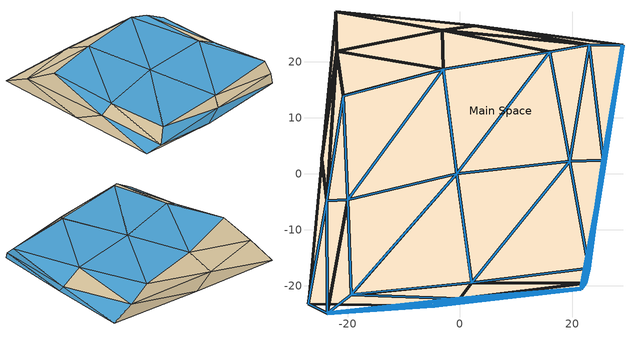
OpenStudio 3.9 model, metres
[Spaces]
Main Space
 floor ground (M16_300mm_heavyweight_concrete): -22.15,28.94 -2.85,1.88 -24.7,2.7 z0; -2.85,1.88 21.64,-20.54 -4.63,-23.57 z0; -24.7,2.7 -4.63,-23.57 -27.13,-23.19 z0; -2.85,1.88 -4.63,-23.57 -24.7,2.7 z0; 29.1,22.94 25.65,1.1 2.63,26.41 z0; 25.65,1.1 21.64,-20.54 -2.85,1.88 z0; 2.63,26.41 -2.85,1.88 -22.15,28.94 z0; 25.65,1.1 -2.85,1.88 2.63,26.41 z0
 wall outside (I02_50_mm_insulation_board): -19.39,-21.53,3.98 -20.06,-4.6,4.9 -23.67,-24.87,1.69; -20.06,-4.6,4.9 -23.77,-4.79,3.04 -23.67,-24.87,1.69; -4.63,-23.57,0 -23.67,-24.87,1.69 -27.13,-23.19,0; 22.96,-16.84,4.31 2.06,-19.47,3.82 22.33,-19.5,2.08; 2.06,-19.47,3.82 -19.39,-21.53,3.98 -0.04,-22.32,2.14; 22.33,-19.5,2.08 -0.04,-22.32,2.14 21.64,-20.54,0; 2.06,-19.47,3.82 -0.04,-22.32,2.14 22.33,-19.5,2.08; -20.86,13.91,7.02 -2.95,18.68,5.97 -21.97,21.86,3.12; -2.95,18.68,5.97 16.05,21.77,5.58 -3.18,25.68,2.93; -21.97,21.86,3.12 -3.18,25.68,2.93 -22.15,28.94,0; -2.95,18.68,5.97 -3.18,25.68,2.93 -21.97,21.86,3.12; 19.6,2.26,4.67 25.55,2.44,1.63 23.1,23.07,3.05
 wall outside (generic_window_frame): -20.06,-4.6,4.9 -20.86,13.91,7.02 -23.77,-4.79,3.04; -23.67,-24.87,1.69 -23.77,-4.79,3.04 -27.13,-23.19,0; 21.64,-20.54,0 -0.04,-22.32,2.14 -4.63,-23.57,0; -0.04,-22.32,2.14 -19.39,-21.53,3.98 -23.67,-24.87,1.69; -0.04,-22.32,2.14 -23.67,-24.87,1.69 -4.63,-23.57,0; -19.39,-21.53,3.98 -0.56,0.06,5.12 -20.06,-4.6,4.9; -0.56,0.06,5.12 16.05,21.77,5.58 -2.95,18.68,5.97; -20.06,-4.6,4.9 -2.95,18.68,5.97 -20.86,13.91,7.02; -0.56,0.06,5.12 -2.95,18.68,5.97 -20.06,-4.6,4.9; 22.96,-16.84,4.31 19.6,2.26,4.67 2.06,-19.47,3.82; 19.6,2.26,4.67 16.05,21.77,5.58 -0.56,0.06,5.12; 2.06,-19.47,3.82 -0.56,0.06,5.12 -19.39,-21.53,3.98; 19.6,2.26,4.67 -0.56,0.06,5.12 2.06,-19.47,3.82; 29.1,22.94,0 25.55,2.44,1.63 25.65,1.1,0; 25.55,2.44,1.63 22.96,-16.84,4.31 22.33,-19.5,2.08; 25.65,1.1,0 22.33,-19.5,2.08 21.64,-20.54,0; 25.55,2.44,1.63 22.33,-19.5,2.08 25.65,1.1,0; 16.05,21.77,5.58 19.6,2.26,4.67 23.1,23.07,3.05; 19.6,2.26,4.67 22.96,-16.84,4.31 25.55,2.44,1.63; 23.1,23.07,3.05 25.55,2.44,1.63 29.1,22.94,0
 wall outside (M08_200mm_lightweight_concrete_block_filled): -27.13,-23.19,0 -23.77,-4.79,3.04 -24.7,2.7,0; -23.77,-4.79,3.04 -20.86,13.91,7.02 -21.97,21.86,3.12; -24.7,2.7,0 -21.97,21.86,3.12 -22.15,28.94,0; -23.77,-4.79,3.04 -21.97,21.86,3.12 -24.7,2.7,0; -22.15,28.94,0 -3.18,25.68,2.93 2.63,26.41,0; -3.18,25.68,2.93 16.05,21.77,5.58 23.1,23.07,3.05; 2.63,26.41,0 23.1,23.07,3.05 29.1,22.94,0; -3.18,25.68,2.93 23.1,23.07,3.05 2.63,26.41,0
 window (clear_6mm): 21.63,-20.54,0 -0.03,-22.32,2.14 -4.62,-23.57,0; -0.05,-22.32,2.14 -23.66,-24.87,1.69 -4.64,-23.57,0
 window (low_iron_3mm): 29.1,22.93,0 25.55,2.45,1.63 25.66,1.11,0; 25.55,2.43,1.63 22.96,-16.83,4.3 22.33,-19.49,2.08; 25.65,1.09,0 22.33,-19.49,2.08 21.64,-20.53,0; 25.55,2.43,1.63 22.33,-19.49,2.08 25.65,1.09,0
 skylight (clear_6mm): -20.07,-4.59,4.9 -20.86,13.9,7.01 -23.76,-4.78,3.04; -23.67,-24.86,1.69 -23.77,-4.8,3.04 -27.13,-23.18,0; -0.05,-22.32,2.14 -19.38,-21.53,3.98 -23.66,-24.86,1.7; 16.05,21.76,5.58 19.6,2.27,4.67 23.1,23.07,3.05; 19.6,2.25,4.66 22.96,-16.83,4.3 25.55,2.43,1.63; 23.1,23.06,3.05 25.55,2.45,1.63 29.1,22.93,0
 skylight (low_iron_3mm): -19.38,-21.52,3.98 -0.57,0.05,5.12 -20.06,-4.6,4.9; -0.55,0.07,5.12 16.04,21.76,5.58 -2.94,18.67,5.97; -20.06,-4.59,4.9 -2.96,18.67,5.97 -20.85,13.91,7.01; -0.57,0.06,5.12 -2.95,18.67,5.97 -20.06,-4.59,4.9; 22.95,-16.84,4.31 19.6,2.25,4.66 2.07,-19.47,3.82; 19.59,2.26,4.67 16.04,21.76,5.58 -0.55,0.06,5.12; 2.05,-19.46,3.82 -0.56,0.05,5.12 -19.38,-21.52,3.98; 19.59,2.25,4.67 -0.55,0.05,5.12 2.06,-19.46,3.82
[Site:GroundTemperature:BuildingSurface]

[Construction]
M08_200mm_lightweight_concrete_block_filled: M08_200mm_lightweight_concrete_block_filled
generic_window_frame: generic_window_frame
clear_6mm: clear_6mm
low_iron_3mm: low_iron_3mm
M16_300mm_heavyweight_concrete: M16_300mm_heavyweight_concrete
I02_50_mm_insulation_board: I02_50_mm_insulation_board
[Material] Thermal Absorptance=0.9; Solar Absorptance=0.7; Visible Absorptance=0.7
Name | Roughness | Thickness {m} | Conductivity {W/m-K} | Density {kg/m3} | Specific Heat {J/kg-K}
M08_200mm_lightweight_concrete_block_filled | MediumRough | 0.2032 | 0.26 | 464 | 880
generic_window_frame | MediumSmooth | 0.1 | 0.17 | 700 | 1000
M16_300mm_heavyweight_concrete | MediumRough | 0.3048 | 1.95 | 2240 | 900
I02_50_mm_insulation_board | MediumRough | 0.0508 | 0.03 | 43 | 1210
[WindowMaterial:Glazing] Optical Data Type=SpectralAverage; Infrared Transmittance at Normal Incidence=0; Front Side Infrared Hemispherical Emissivity=0.84; Back Side Infrared Hemispherical Emissivity=0.84; Conductivity {W/m-K}=0.9
Name | Thickness {m} | Solar Transmittance at Normal Incidence | Front Side Solar Reflectance at Normal Incidence | Back Side Solar Reflectance at Normal Incidence | Visible Transmittance at Normal Incidence | Front Side Visible Reflectance at Normal Incidence | Back Side Visible Reflectance at Normal Incidence
clear_6mm | 0.006 | 0.775 | 0.071 | 0.071 | 0.881 | 0.08 | 0.08
low_iron_3mm | 0.003 | 0.899 | 0.079 | 0.079 | 0.913 | 0.082 | 0.082
[Space]
Main Space: Thermal Zone=Main Zone
[ThermalZone]
Main Zone: Primary Daylighting Control=Daylighting Control; Illuminance Map=Floor Illuminance Map; Thermostat=Thermostat Setpoint Dual Setpoint 1; Use Ideal Air Loads=No
[Sizing:Zone]
Main Zone: Zone Cooling Design Supply Air Temperature Input Method=SupplyAirTemperature; Zone Cooling Design Supply Air Temperature {C}=14; Zone Cooling Design Supply Air Temperature Difference {deltaC}=11.11; Zone Heating Design Supply Air Temperature Input Method=SupplyAirTemperature; Zone Heating Design Supply Air Temperature {C}=40; Zone Heating Design Supply Air Temperature Difference {deltaC}=11.11; Zone Cooling Design Supply Air Humidity Ratio {kg-H2O/kg-air}=0.0085; Zone Heating Design Supply Air Humidity Ratio {kg-H2O/kg-air}=0.008; Cooling Design Air Flow Method=DesignDay; Heating Design Air Flow Method=DesignDay; Account for Dedicated Outdoor Air System=No; Dedicated Outdoor Air System Control Strategy=NeutralSupplyAir; Dedicated Outdoor Air Low Setpoint Temperature for Design {C}=autosize; Dedicated Outdoor Air High Setpoint Temperature for Design {C}=autosize; Zone Load Sizing Method=Sensible Load Only No Latent Load; Zone Latent Cooling Design Supply Air Humidity Ratio Input Method=HumidityRatioDifference; Zone Cooling Design Supply Air Humidity Ratio Difference {kgWater/kgDryAir}=0.005; Zone Latent Heating Design Supply Air Humidity Ratio Input Method=HumidityRatioDifference; Zone Humidification Design Supply Air Humidity Ratio Difference {kgWater/kgDryAir}=0.005; Sizing Option=Coincident
[Zone equipment]
Main Zone: Zone HVAC Ideal Loads Air System 1
[ThermostatSetpoint:DualSetpoint]
Thermostat Setpoint Dual Setpoint 1: Heating Setpoint Temperature Schedule=Schedule Ruleset 1; Cooling Setpoint Temperature Schedule=Schedule Ruleset 2
[Daylighting:Control]
Daylighting Control: Space=Main Space; Position X-Coordinate {m}=0.703055; Position Y-Coordinate {m}=3.23645; Position Z-Coordinate {m}=0.3
[Schedule:Ruleset]
Name | Default Day Schedule
Schedule Ruleset 1 | Schedule Day 1
Schedule Ruleset 2 | Schedule Day 2
[Schedule:Day]
Schedule Day 1; Schedule Day 2: 24, 0, 25.9989
